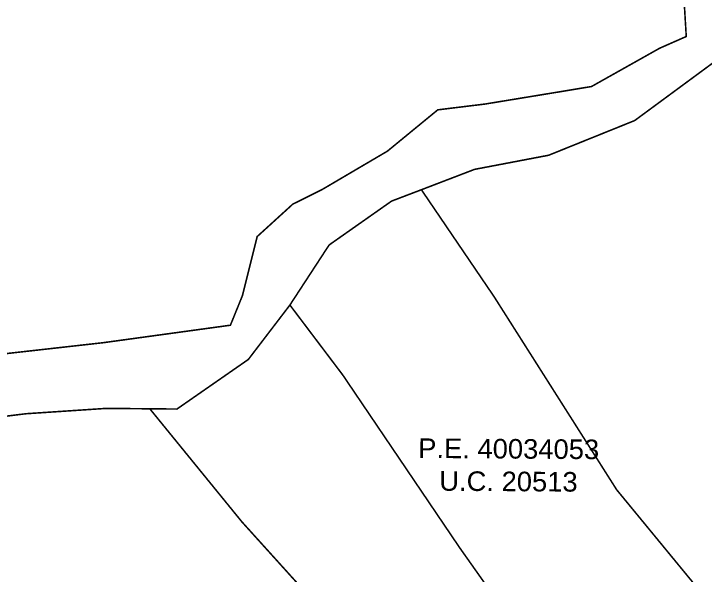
# Model space of a CAD drawing. Header units: metres. Extents: x 561401 to 594056, y 8460144 to 8508504.
# Drawn here: x 586251.6 to 586339.9, y 8502767.9 to 8502839.6 of the extents above; entities that cross this region are included whole.
import ezdxf

# ---------------------------------------------------------------- set-up
doc = ezdxf.new("R2010")
doc.units = ezdxf.units.M
for name, color, linetype in [('1.2. AFECTADOS BASE GRAFICA SUNARP', 150, 'Continuous'), ('1.2. BASE GRAFICA SUNARP', 150, 'Continuous'), ('1.3 ETIQUETA P.E. Y U.C.', 1, 'Continuous')]:
    doc.layers.add(name, color=color, linetype=linetype)
doc.styles.add('Arial', font='arial.ttf', dxfattribs={"height": 1})

msp = doc.modelspace()

# ---------------------------------------------------------------- linework, layer by layer
at = {"layer": '1.2. AFECTADOS BASE GRAFICA SUNARP', "color": 64, "linetype": 'Continuous', "lineweight": -3, "const_width": 0.2}
for points in [[(586303.658, 8502817.151), (586312.939, 8502803.489), (586328.591, 8502778.825), (586342.025, 8502762.484), (586352.895, 8502754.46), (586360.379, 8502745.71), (586369.541, 8502737.508), (586371.642, 8502739.583), (586381.931, 8502750.059), (586397.147, 8502768.069), (586376.269, 8502793.13), (586359.816, 8502811.771), (586341.508, 8502833.814), (586330.89, 8502825.989), (586319.908, 8502821.557), (586310.446, 8502819.753), (586303.658, 8502817.151)], [(586218.118, 8502785.563), (586226.635, 8502774.815), (586236.726, 8502761.518), (586244.191, 8502752.397), (586253.91, 8502741.362), (586266.639, 8502731.445), (586290.247, 8502711.235), (586300.868, 8502717.18), (586326.729, 8502698.543), (586337.384, 8502707.048), (586338.637, 8502708.099), (586322.105, 8502721.361), (586308.205, 8502737.115), (586298.155, 8502752.672), (586290.702, 8502763.691), (586280.752, 8502774.709), (586268.979, 8502789.168), (586263.38, 8502789.217), (586253.184, 8502788.538), (586246.606, 8502787.724), (586238.067, 8502787.173), (586222.589, 8502785.801), (586218.118, 8502785.563)]]:
    msp.add_lwpolyline(points, close=True, dxfattribs=at)
at = {"layer": '1.2. BASE GRAFICA SUNARP', "color": 64, "linetype": 'Continuous', "lineweight": -3, "const_width": 0.2}
msp.add_lwpolyline([(586230.695, 8502852.023), (586212.884, 8502815.451), (586196.335, 8502789.026), (586196.335, 8502789.026), (586220.009, 8502789.766), (586236.245, 8502791.246), (586249.825, 8502796.125), (586263.051, 8502797.614), (586279.271, 8502799.844), (586280.804, 8502803.623), (586282.692, 8502811.171), (586287.236, 8502815.311), (586291.004, 8502817.19), (586299.316, 8502822.079), (586305.748, 8502827.358), (586311.784, 8502828.098), (586320.854, 8502829.587), (586325.381, 8502830.337), (586334.072, 8502835.226), (586337.477, 8502836.726), (586336.727, 8502849.173)], dxfattribs=at)
for points in [[(586325.381, 8502830.337), (586320.854, 8502829.587), (586325.381, 8502830.337), (586334.072, 8502835.226), (586325.381, 8502830.337)], [(586342.025, 8502762.484), (586328.591, 8502778.825), (586312.939, 8502803.489), (586303.658, 8502817.151), (586299.847, 8502815.698), (586291.875, 8502810.094), (586286.866, 8502802.421), (586293.623, 8502793.475), (586308.518, 8502771.456), (586324.073, 8502749.422), (586342.025, 8502762.484)], [(586268.979, 8502789.168), (586280.752, 8502774.709), (586290.702, 8502763.691), (586298.155, 8502752.672), (586308.205, 8502737.115), (586322.105, 8502721.361), (586336.496, 8502733.468), (586324.073, 8502749.422), (586308.518, 8502771.456), (586293.623, 8502793.475), (586286.866, 8502802.42), (586281.557, 8502795.469), (586272.442, 8502789.134), (586268.979, 8502789.168)]]:
    msp.add_lwpolyline(points, close=True, dxfattribs=at)

# ---------------------------------------------------------------- texts
at = {"layer": '1.3 ETIQUETA P.E. Y U.C.', "color": 1, "insert": (586314.788, 8502781.959), "char_height": 2.5, "attachment_point": 5, "rotation": 359.60115, "style": 'Arial'}
msp.add_mtext('P.E. 40034053\\PU.C. 20513', dxfattribs=at)

doc.saveas('drawing.dxf')
